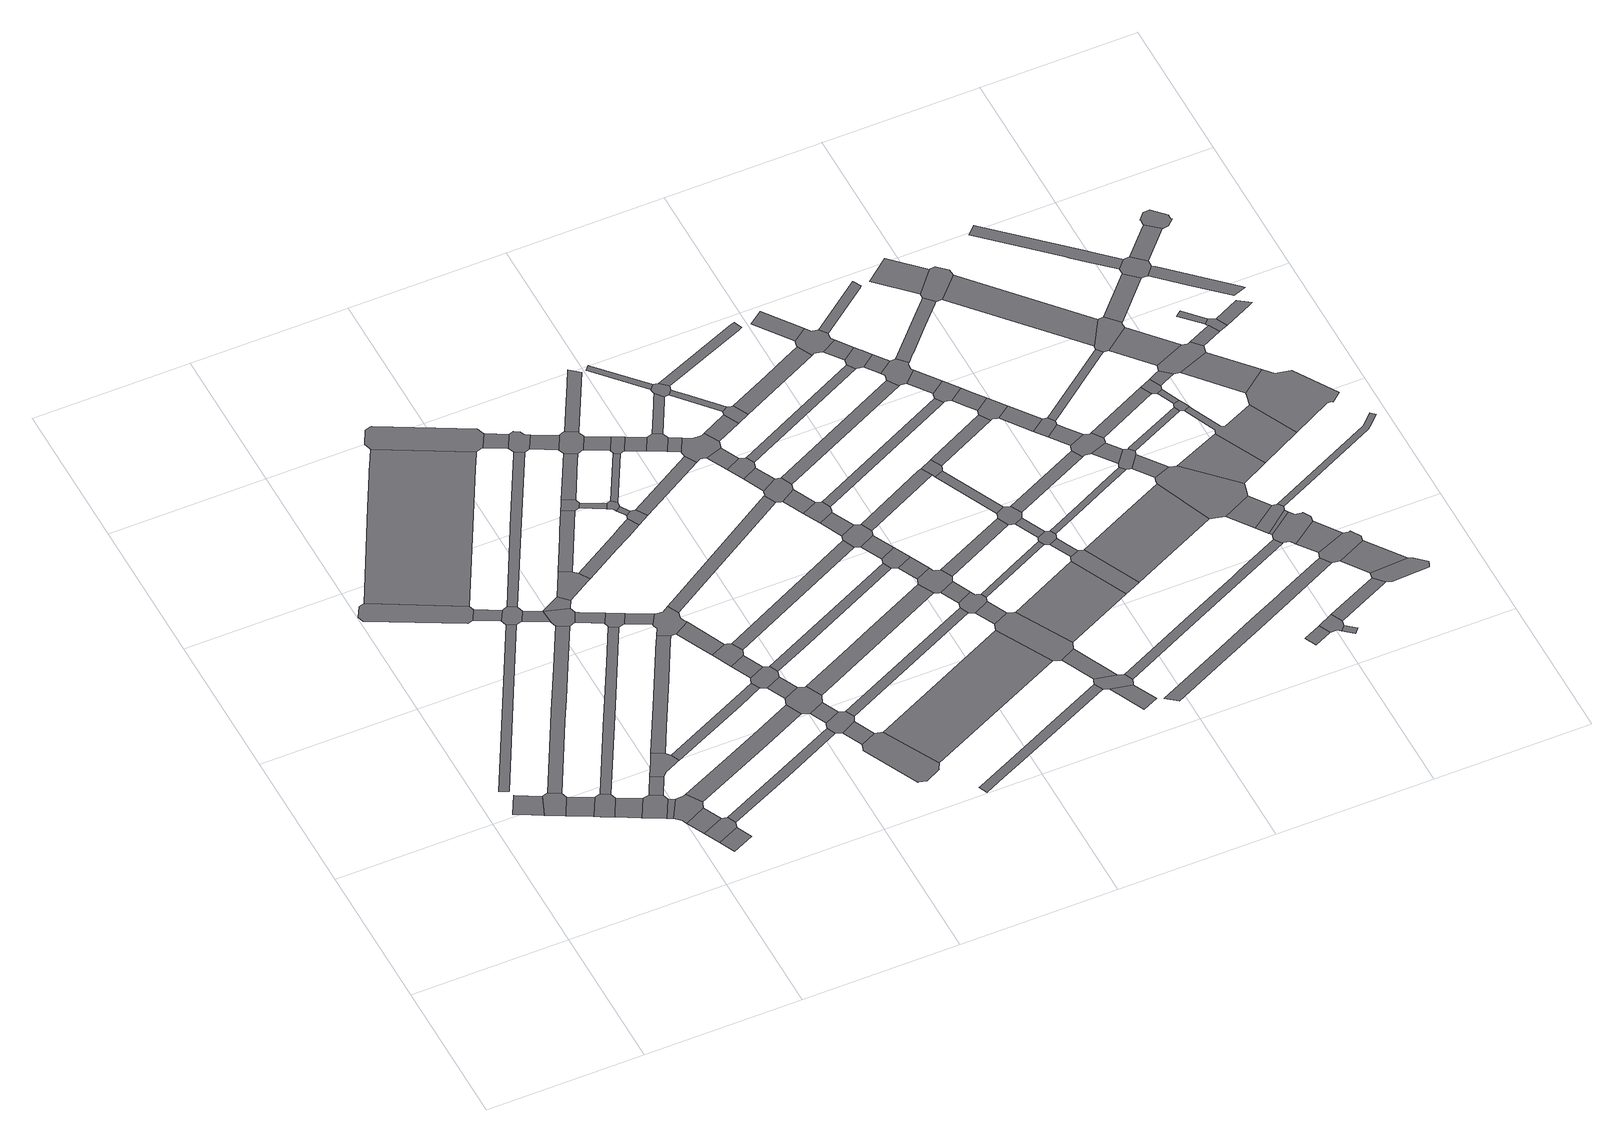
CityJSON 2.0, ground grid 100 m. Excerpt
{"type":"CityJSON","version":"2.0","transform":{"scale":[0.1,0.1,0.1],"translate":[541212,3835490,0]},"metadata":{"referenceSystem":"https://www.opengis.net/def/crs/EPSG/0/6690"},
"CityObjects":{
"road1":{"type":"Road","attributes":{"RoadStructureAttribute.sectionType":"1"},"geometry":[{"type":"MultiSurface","lod":"1","boundaries":[[[0,1,2,3,4]]]}]},
"road2":{"type":"Road","geometry":[{"type":"MultiSurface","lod":"1","boundaries":[[[5,4,3,6,7,8,9]]]}]},
"road3":{"type":"Road","attributes":{"RoadStructureAttribute.sectionType":"1"},"geometry":[{"type":"MultiSurface","lod":"1","boundaries":[[[8,7,10,11]]]}]},
"road4":{"type":"Road","geometry":[{"type":"MultiSurface","lod":"1","boundaries":[[[12,11,10,13,14,15,16]]]}]},
"road5":{"type":"Road","attributes":{"RoadStructureAttribute.sectionType":"1"},"geometry":[{"type":"MultiSurface","lod":"1","boundaries":[[[15,14,17,18]]]}]},
"road6":{"type":"Road","attributes":{"RoadStructureAttribute.sectionType":"1"},"geometry":[{"type":"MultiSurface","lod":"1","boundaries":[[[19,20,21,22,23,24]]]}]},
"road7":{"type":"Road","geometry":[{"type":"MultiSurface","lod":"1","boundaries":[[[25,26,18,17,27,28,29]]]}]},
"road8":{"type":"Road","geometry":[{"type":"MultiSurface","lod":"1","boundaries":[[[30,31,32,33,34,35,36,37]]]}]},
"road9":{"type":"Road","attributes":{"RoadStructureAttribute.sectionType":"1"},"geometry":[{"type":"MultiSurface","lod":"1","boundaries":[[[28,27,38,39]]]}]},
"road10":{"type":"Road","attributes":{"RoadStructureAttribute.sectionType":"1"},"geometry":[{"type":"MultiSurface","lod":"1","boundaries":[[[40,41,42,43,5,9,44,45,46,47,48]]]}]},
"road11":{"type":"Road","attributes":{"RoadStructureAttribute.sectionType":"1"},"geometry":[{"type":"MultiSurface","lod":"1","boundaries":[[[49,50,25,29,51]]]}]},
"road12":{"type":"Road","geometry":[{"type":"MultiSurface","lod":"1","boundaries":[[[52,53,39,38,54,55,56,57,58,59,60,61]]]}]},
"road13":{"type":"Road","attributes":{"RoadStructureAttribute.sectionType":"1"},"geometry":[{"type":"MultiSurface","lod":"1","boundaries":[[[59,58,62,63]]]}]},
"road14":{"type":"Road","geometry":[{"type":"MultiSurface","lod":"1","boundaries":[[[64,63,62,65,66,67,68,69]]]}]},
"road15":{"type":"Road","attributes":{"RoadStructureAttribute.sectionType":"1"},"geometry":[{"type":"MultiSurface","lod":"1","boundaries":[[[66,65,70,71]]]}]},
"road16":{"type":"Road","geometry":[{"type":"MultiSurface","lod":"1","boundaries":[[[72,73,49,51,74,75,76,77,78,79,80,81]]]}]},
"road17":{"type":"Road","attributes":{"RoadStructureAttribute.sectionType":"1"},"geometry":[{"type":"MultiSurface","lod":"1","boundaries":[[[36,35,82,83,84]]]}]},
"road18":{"type":"Road","attributes":{"RoadStructureAttribute.sectionType":"1"},"geometry":[{"type":"MultiSurface","lod":"1","boundaries":[[[85,86,87,12,16,88,89]]]}]},
"road19":{"type":"Road","geometry":[{"type":"MultiSurface","lod":"1","boundaries":[[[90,91,84,83,19,24,92,93,94,95]]]}]},
"road20":{"type":"Road","geometry":[{"type":"MultiSurface","lod":"1","boundaries":[[[96,97,98,99,100,30,37,101,102,103]]]}]},
"road21":{"type":"Road","attributes":{"RoadStructureAttribute.sectionType":"1"},"geometry":[{"type":"MultiSurface","lod":"1","boundaries":[[[94,93,104,105]]]}]},
"road22":{"type":"Road","geometry":[{"type":"MultiSurface","lod":"1","boundaries":[[[105,104,106,40,48,107,108,109]]]}]},
"road23":{"type":"Road","attributes":{"RoadStructureAttribute.sectionType":"1"},"geometry":[{"type":"MultiSurface","lod":"1","boundaries":[[[110,111,112,113,72,81,114,115,116,117,118]]]}]},
"road24":{"type":"Road","attributes":{"RoadStructureAttribute.sectionType":"1"},"geometry":[{"type":"MultiSurface","lod":"1","boundaries":[[[119,120,105,109,121]]]}]},
"road25":{"type":"Road","attributes":{"RoadStructureAttribute.sectionType":"1"},"geometry":[{"type":"MultiSurface","lod":"1","boundaries":[[[122,123,124,52,61,125,126]]]}]},
"road26":{"type":"Road","attributes":{"RoadStructureAttribute.sectionType":"1"},"geometry":[{"type":"MultiSurface","lod":"1","boundaries":[[[127,128,69,68,129,130]]]}]},
"road27":{"type":"Road","attributes":{"RoadStructureAttribute.sectionType":"1"},"geometry":[{"type":"MultiSurface","lod":"1","boundaries":[[[131,132,79,78,133,134]]]}]},
"road28":{"type":"Road","attributes":{"RoadStructureAttribute.sectionType":"1"},"geometry":[{"type":"MultiSurface","lod":"1","boundaries":[[[135,108,107,136,137,138]]]}]},
"road29":{"type":"Road","geometry":[{"type":"MultiSurface","lod":"1","boundaries":[[[139,140,119,121,141,142,143,144,145]]]}]},
"road30":{"type":"Road","geometry":[{"type":"MultiSurface","lod":"1","boundaries":[[[138,137,146,85,89,147,148,149,150]]]}]},
"road31":{"type":"Road","attributes":{"RoadStructureAttribute.sectionType":"1"},"geometry":[{"type":"MultiSurface","lod":"1","boundaries":[[[151,152,153,154,155,90,95,156,157]]]}]},
"road32":{"type":"Road","attributes":{"RoadStructureAttribute.sectionType":"1"},"geometry":[{"type":"MultiSurface","lod":"1","boundaries":[[[150,149,158,159]]]}]},
"road33":{"type":"Road","geometry":[{"type":"MultiSurface","lod":"1","boundaries":[[[160,161,162,163,164,96,103,165,166,167,168,169]]]}]},
"road34":{"type":"Road","attributes":{"RoadStructureAttribute.sectionType":"1"},"geometry":[{"type":"MultiSurface","lod":"1","boundaries":[[[170,171,172,173,139,145,174]]]}]},
"road35":{"type":"Road","geometry":[{"type":"MultiSurface","lod":"1","boundaries":[[[175,176,177,178,159,158,179,180,110,118,181,182,183,184,185,186,187]]]}]},
"road36":{"type":"Road","attributes":{"RoadStructureAttribute.sectionType":"1"},"geometry":[{"type":"MultiSurface","lod":"1","boundaries":[[[183,182,188,189,190]]]}]},
"road37":{"type":"Road","geometry":[{"type":"MultiSurface","lod":"1","boundaries":[[[191,192,190,189,193,194,195,196,197,198]]]}]},
"road38":{"type":"Road","attributes":{"RoadStructureAttribute.sectionType":"1"},"geometry":[{"type":"MultiSurface","lod":"1","boundaries":[[[194,193,199,200]]]}]},
"road39":{"type":"Road","geometry":[{"type":"MultiSurface","lod":"1","boundaries":[[[201,200,199,202,203,131,134,204,205,206,207,208,209,210]]]}]},
"road40":{"type":"Road","attributes":{"RoadStructureAttribute.sectionType":"1"},"geometry":[{"type":"MultiSurface","lod":"1","boundaries":[[[211,212,213,143,142,214,215,216,217,218,219]]]}]},
"road41":{"type":"Road","attributes":{"RoadStructureAttribute.sectionType":"1"},"geometry":[{"type":"MultiSurface","lod":"1","boundaries":[[[207,206,220,221]]]}]},
"road42":{"type":"Road","geometry":[{"type":"MultiSurface","lod":"1","boundaries":[[[222,223,221,220,224,122,126,225,226,227,228,229,230,231,232]]]}]},
"road43":{"type":"Road","attributes":{"RoadStructureAttribute.sectionType":"1"},"geometry":[{"type":"MultiSurface","lod":"1","boundaries":[[[229,228,233,234]]]}]},
"road44":{"type":"Road","geometry":[{"type":"MultiSurface","lod":"1","boundaries":[[[235,236,237,170,174,238,239,240,241,242]]]}]},
"road45":{"type":"Road","geometry":[{"type":"MultiSurface","lod":"1","boundaries":[[[243,234,233,244,127,130,245,246,247,248,249,250]]]}]},
"road46":{"type":"Road","attributes":{"RoadStructureAttribute.sectionType":"1"},"geometry":[{"type":"MultiSurface","lod":"1","boundaries":[[[247,246,251,252]]]}]},
"road47":{"type":"Road","attributes":{"RoadStructureAttribute.sectionType":"1"},"geometry":[{"type":"MultiSurface","lod":"1","boundaries":[[[167,166,253,254]]]}]},
"road48":{"type":"Road","geometry":[{"type":"MultiSurface","lod":"1","boundaries":[[[255,252,251,256,257,258,259,260,261,262,263,264,265,266,267]]]}]},
"road49":{"type":"Road","attributes":{"RoadStructureAttribute.sectionType":"1"},"geometry":[{"type":"MultiSurface","lod":"1","boundaries":[[[268,240,239,269,270]]]}]},
"road50":{"type":"Road","geometry":[{"type":"MultiSurface","lod":"1","boundaries":[[[271,272,273,254,253,274,151,157,275,276,277,278,279,280,281,282]]]}]},
"road51":{"type":"Road","attributes":{"RoadStructureAttribute.sectionType":"1"},"geometry":[{"type":"MultiSurface","lod":"1","boundaries":[[[283,284,235,242,285,286,287,288]]]}]},
"road52":{"type":"Road","geometry":[{"type":"MultiSurface","lod":"1","boundaries":[[[289,270,269,290,291,292,293,294,295,296,297]]]}]},
"road53":{"type":"Road","attributes":{"RoadStructureAttribute.sectionType":"1"},"geometry":[{"type":"MultiSurface","lod":"1","boundaries":[[[298,295,294,299,300,301]]]}]},
"road54":{"type":"Road","geometry":[{"type":"MultiSurface","lod":"1","boundaries":[[[301,300,211,219,302,303]]]}]},
"road55":{"type":"Road","attributes":{"RoadStructureAttribute.sectionType":"1"},"geometry":[{"type":"MultiSurface","lod":"1","boundaries":[[[278,277,304,305,306]]]}]},
"road56":{"type":"Road","geometry":[{"type":"MultiSurface","lod":"1","boundaries":[[[307,308,309,306,305,283,288,310,311,312,313,314,315]]]}]},
"road57":{"type":"Road","attributes":{"RoadStructureAttribute.sectionType":"1"},"geometry":[{"type":"MultiSurface","lod":"1","boundaries":[[[316,289,297,317]]]}]},
"road58":{"type":"Road","attributes":{"RoadStructureAttribute.sectionType":"1"},"geometry":[{"type":"MultiSurface","lod":"1","boundaries":[[[318,319,320,321,322,175,187,323,324]]]}]},
"road59":{"type":"Road","attributes":{"RoadStructureAttribute.sectionType":"1"},"geometry":[{"type":"MultiSurface","lod":"1","boundaries":[[[312,311,325,326]]]}]},
"road60":{"type":"Road","attributes":{"RoadStructureAttribute.sectionType":"1"},"geometry":[{"type":"MultiSurface","lod":"1","boundaries":[[[327,198,197,328]]]}]},
"road61":{"type":"Road","attributes":{"RoadStructureAttribute.sectionType":"1"},"geometry":[{"type":"MultiSurface","lod":"1","boundaries":[[[329,303,302,330]]]}]},
"road62":{"type":"Road","attributes":{"RoadStructureAttribute.sectionType":"1"},"geometry":[{"type":"MultiSurface","lod":"1","boundaries":[[[331,210,209,332,333,334]]]}]},
"road63":{"type":"Road","geometry":[{"type":"MultiSurface","lod":"1","boundaries":[[[326,325,335,336,316,317,337,338,339,340]]]}]},
"road64":{"type":"Road","attributes":{"RoadStructureAttribute.sectionType":"1"},"geometry":[{"type":"MultiSurface","lod":"1","boundaries":[[[341,342,343,232,231,344]]]}]},
"road65":{"type":"Road","attributes":{"RoadStructureAttribute.sectionType":"1"},"geometry":[{"type":"MultiSurface","lod":"1","boundaries":[[[345,346,347,307,315,348,349]]]}]},
"road66":{"type":"Road","attributes":{"RoadStructureAttribute.sectionType":"1"},"geometry":[{"type":"MultiSurface","lod":"1","boundaries":[[[350,250,249,351]]]}]},
"road67":{"type":"Road","attributes":{"RoadStructureAttribute.sectionType":"1"},"geometry":[{"type":"MultiSurface","lod":"1","boundaries":[[[340,339,352,353]]]}]},
"road68":{"type":"Road","attributes":{"function":"2","RoadStructureAttribute.sectionType":"1"},"geometry":[{"type":"MultiSurface","lod":"1","boundaries":[[[354,267,266,355]]]}]},
"road69":{"type":"Road","geometry":[{"type":"MultiSurface","lod":"1","boundaries":[[[356,357,358,353,352,359,360,361,362]]]}]},
"road70":{"type":"Road","attributes":{"RoadStructureAttribute.sectionType":"1"},"geometry":[{"type":"MultiSurface","lod":"1","boundaries":[[[363,360,359,364,365]]]}]},
"road71":{"type":"Road","attributes":{"RoadStructureAttribute.sectionType":"1"},"geometry":[{"type":"MultiSurface","lod":"1","boundaries":[[[366,367,368,369,370,371,372,373,374,375]]]}]},
"road72":{"type":"Road","attributes":{"RoadStructureAttribute.sectionType":"1"},"geometry":[{"type":"MultiSurface","lod":"1","boundaries":[[[376,377,378,356,362,379,380,381]]]}]},
"road73":{"type":"Road","geometry":[{"type":"MultiSurface","lod":"1","boundaries":[[[382,383,384,365,364,385,386,329,330,387,388,389,390,391,392,393,394,395]]]}]},
"road74":{"type":"Road","attributes":{"RoadStructureAttribute.sectionType":"1"},"geometry":[{"type":"MultiSurface","lod":"1","boundaries":[[[396,397,398,399,400,401,402,403]]]}]},
"road75":{"type":"Road","attributes":{"RoadStructureAttribute.sectionType":"1"},"geometry":[{"type":"MultiSurface","lod":"1","boundaries":[[[391,390,404,405]]]}]},
"road76":{"type":"Road","geometry":[{"type":"MultiSurface","lod":"1","boundaries":[[[406,407,405,404,408,409,410,411,412,413]]]}]},
"road77":{"type":"Road","attributes":{"RoadStructureAttribute.sectionType":"1"},"geometry":[{"type":"MultiSurface","lod":"1","boundaries":[[[409,408,414,415]]]}]},
"road78":{"type":"Road","geometry":[{"type":"MultiSurface","lod":"1","boundaries":[[[416,417,415,414,418,419,318,324,420,421,422,423,424,425,426]]]}]},
"road79":{"type":"Road","attributes":{"RoadStructureAttribute.sectionType":"1"},"geometry":[{"type":"MultiSurface","lod":"1","boundaries":[[[422,421,427,428]]]}]},
"road80":{"type":"Road","geometry":[{"type":"MultiSurface","lod":"1","boundaries":[[[429,403,402,430,431,376,381,432,433,434,435]]]}]},
"road81":{"type":"Road","geometry":[{"type":"MultiSurface","lod":"1","boundaries":[[[436,437,428,427,438,439,440,441,442,443]]]}]},
"road82":{"type":"Road","attributes":{"RoadStructureAttribute.sectionType":"1"},"geometry":[{"type":"MultiSurface","lod":"1","boundaries":[[[439,438,444,445]]]}]},
"road83":{"type":"Road","attributes":{"RoadStructureAttribute.sectionType":"1"},"geometry":[{"type":"MultiSurface","lod":"1","boundaries":[[[446,395,394,447]]]}]},
"road84":{"type":"Road","geometry":[{"type":"MultiSurface","lod":"1","boundaries":[[[448,449,445,444,450,451,327,328,452,453,454,455,456,457,458,459]]]}]},
"road85":{"type":"Road","attributes":{"RoadStructureAttribute.sectionType":"1"},"geometry":[{"type":"MultiSurface","lod":"1","boundaries":[[[455,454,460,461]]]}]},
"road86":{"type":"Road","attributes":{"RoadStructureAttribute.sectionType":"1"},"geometry":[{"type":"MultiSurface","lod":"1","boundaries":[[[462,463,433,432,464,465,466,467]]]}]},
"road87":{"type":"Road","geometry":[{"type":"MultiSurface","lod":"1","boundaries":[[[461,460,468,331,334,469,470,471]]]}]},
"road88":{"type":"Road","attributes":{"RoadStructureAttribute.sectionType":"1"},"geometry":[{"type":"MultiSurface","lod":"1","boundaries":[[[471,470,472,473]]]}]},
"road89":{"type":"Road","geometry":[{"type":"MultiSurface","lod":"1","boundaries":[[[474,475,476,473,472,477,478,341,344,479,480,481,482,483,484,485]]]}]},
"road90":{"type":"Road","attributes":{"RoadStructureAttribute.sectionType":"1"},"geometry":[{"type":"MultiSurface","lod":"1","boundaries":[[[482,481,486,487]]]}]},
"road91":{"type":"Road","geometry":[{"type":"MultiSurface","lod":"1","boundaries":[[[488,489,467,466,490,491,446,447,492,493]]]}]},
"road92":{"type":"Road","geometry":[{"type":"MultiSurface","lod":"1","boundaries":[[[494,495,496,487,486,497,498,350,351,499,500,501,502,503,504,505,506]]]}]},
"road93":{"type":"Road","attributes":{"RoadStructureAttribute.sectionType":"1"},"geometry":[{"type":"MultiSurface","lod":"1","boundaries":[[[502,501,507,508]]]}]},
"road94":{"type":"Road","geometry":[{"type":"MultiSurface","lod":"1","boundaries":[[[509,508,507,510,354,355,511,512,513,514,515]]]}]},
"road95":{"type":"Road","attributes":{"RoadStructureAttribute.sectionType":"1"},"geometry":[{"type":"MultiSurface","lod":"1","boundaries":[[[516,517,435,434,518,519]]]}]},
"road96":{"type":"Road","attributes":{"RoadStructureAttribute.sectionType":"1"},"geometry":[{"type":"MultiSurface","lod":"1","boundaries":[[[520,513,512,521,522]]]}]},
"road97":{"type":"Road","geometry":[{"type":"MultiSurface","lod":"1","boundaries":[[[521,523,524,366,375,525,526,527,528,529,530,531,532,533,522]]]}]},
"road98":{"type":"Road","attributes":{"RoadStructureAttribute.sectionType":"1"},"geometry":[{"type":"MultiSurface","lod":"1","boundaries":[[[526,534,535,527]]]}]},
"road99":{"type":"Road","attributes":{"RoadStructureAttribute.sectionType":"1"},"geometry":[{"type":"MultiSurface","lod":"1","boundaries":[[[536,537,459,458,538]]]}]},
"road100":{"type":"Road","attributes":{"RoadStructureAttribute.sectionType":"1"},"geometry":[{"type":"MultiSurface","lod":"1","boundaries":[[[539,413,412,540]]]}]},
"road101":{"type":"Road","attributes":{"RoadStructureAttribute.sectionType":"1"},"geometry":[{"type":"MultiSurface","lod":"1","boundaries":[[[541,485,484,542]]]}]},
"road102":{"type":"Road","attributes":{"RoadStructureAttribute.sectionType":"1"},"geometry":[{"type":"MultiSurface","lod":"1","boundaries":[[[543,544,545,493,492,546]]]}]},
"road103":{"type":"Road","attributes":{"RoadStructureAttribute.sectionType":"1"},"geometry":[{"type":"MultiSurface","lod":"1","boundaries":[[[547,426,425,548]]]}]},
"road104":{"type":"Road","attributes":{"RoadStructureAttribute.sectionType":"1"},"geometry":[{"type":"MultiSurface","lod":"1","boundaries":[[[549,550,551,506,505,552,553]]]}]},
"road105":{"type":"Road","attributes":{"RoadStructureAttribute.sectionType":"1"},"geometry":[{"type":"MultiSurface","lod":"1","boundaries":[[[554,443,442,555,556]]]}]},
"road106":{"type":"Road","attributes":{"function":"2","RoadStructureAttribute.sectionType":"1"},"geometry":[{"type":"MultiSurface","lod":"1","boundaries":[[[557,515,514,558]]]}]},
"road107":{"type":"Road","geometry":[{"type":"MultiSurface","lod":"1","boundaries":[[[559,536,538,560,561,562,563,564]]]}]},
"road108":{"type":"Road","attributes":{"RoadStructureAttribute.sectionType":"1"},"geometry":[{"type":"MultiSurface","lod":"1","boundaries":[[[562,561,565,566]]]}]},
"road109":{"type":"Road","geometry":[{"type":"MultiSurface","lod":"1","boundaries":[[[567,566,565,568,569,570,541,542,571,572,573,574,575]]]}]},
"road110":{"type":"Road","attributes":{"RoadStructureAttribute.sectionType":"1"},"geometry":[{"type":"MultiSurface","lod":"1","boundaries":[[[576,577,578,579]]]}]},
"road111":{"type":"Road","attributes":{"RoadStructureAttribute.sectionType":"1"},"geometry":[{"type":"MultiSurface","lod":"1","boundaries":[[[572,571,580,581]]]}]},
"road112":{"type":"Road","geometry":[{"type":"MultiSurface","lod":"1","boundaries":[[[582,583,581,580,584,585,549,553,586,587,588,589,590,591]]]}]},
"road113":{"type":"Road","attributes":{"RoadStructureAttribute.sectionType":"1"},"geometry":[{"type":"MultiSurface","lod":"1","boundaries":[[[592,588,587,593,594,595]]]}]},
"road114":{"type":"Road","geometry":[{"type":"MultiSurface","lod":"1","boundaries":[[[596,597,598,579,578,599,600,543,546,601,602,603,604,605,606,607,608,609,610]]]}]},
"road115":{"type":"Road","geometry":[{"type":"MultiSurface","lod":"1","boundaries":[[[595,594,557,558,611,612]]]}]},
"road116":{"type":"Road","attributes":{"RoadStructureAttribute.sectionType":"1"},"geometry":[{"type":"MultiSurface","lod":"1","boundaries":[[[605,604,613,614]]]}]},
"road117":{"type":"Road","attributes":{"RoadStructureAttribute.sectionType":"1"},"geometry":[{"type":"MultiSurface","lod":"1","boundaries":[[[615,616,559,564,617,618]]]}]},
"road118":{"type":"Road","geometry":[{"type":"MultiSurface","lod":"1","boundaries":[[[619,620,614,613,621,622,539,540,623,624,625,626]]]}]},
"road119":{"type":"Road","attributes":{"RoadStructureAttribute.sectionType":"1"},"geometry":[{"type":"MultiSurface","lod":"1","boundaries":[[[627,626,625,628,629]]]}]},
"road120":{"type":"Road","geometry":[{"type":"MultiSurface","lod":"1","boundaries":[[[630,629,628,631,547,548,632,633,634,635,636,637,638,639,640]]]}]},
"road121":{"type":"Road","attributes":{"RoadStructureAttribute.sectionType":"1"},"geometry":[{"type":"MultiSurface","lod":"1","boundaries":[[[641,642,643,644,531,530,645,646]]]}]},
"road122":{"type":"Road","attributes":{"RoadStructureAttribute.sectionType":"1"},"geometry":[{"type":"MultiSurface","lod":"1","boundaries":[[[647,575,574,648]]]}]},
"road123":{"type":"Road","attributes":{"RoadStructureAttribute.sectionType":"1"},"geometry":[{"type":"MultiSurface","lod":"1","boundaries":[[[649,636,635,650,651]]]}]},
"road124":{"type":"Road","attributes":{"RoadStructureAttribute.sectionType":"1"},"geometry":[{"type":"MultiSurface","lod":"1","boundaries":[[[652,653,610,609,654,655]]]}]},
"road125":{"type":"Road","geometry":[{"type":"MultiSurface","lod":"1","boundaries":[[[651,650,656,657,554,556,658,659,660,661]]]}]},
"road126":{"type":"Road","attributes":{"RoadStructureAttribute.sectionType":"1"},"geometry":[{"type":"MultiSurface","lod":"1","boundaries":[[[662,663,664,665,666,667,668,669,670,671,672]]]}]},
"road127":{"type":"Road","attributes":{"RoadStructureAttribute.sectionType":"1"},"geometry":[{"type":"MultiSurface","lod":"1","boundaries":[[[673,674,675,591,590,676,677,678,679]]]}]},
"road128":{"type":"Road","attributes":{"RoadStructureAttribute.sectionType":"1"},"geometry":[{"type":"MultiSurface","lod":"1","boundaries":[[[680,661,660,681,682,683]]]}]},
"road129":{"type":"Road","attributes":{"function":"2","RoadStructureAttribute.sectionType":"1"},"geometry":[{"type":"MultiSurface","lod":"1","boundaries":[[[684,685,612,611,686,687]]]}]},
"road130":{"type":"Road","geometry":[{"type":"MultiSurface","lod":"1","boundaries":[[[683,682,688,615,618,689,690,691,692]]]}]},
"road131":{"type":"Road","attributes":{"RoadStructureAttribute.sectionType":"1"},"geometry":[{"type":"MultiSurface","lod":"1","boundaries":[[[692,691,693,694]]]}]},
"road132":{"type":"Road","attributes":{"RoadStructureAttribute.sectionType":"1"},"geometry":[{"type":"MultiSurface","lod":"1","boundaries":[[[695,696,697,698,640,639,699,700,701,702,703]]]}]},
"road133":{"type":"Road","geometry":[{"type":"MultiSurface","lod":"1","boundaries":[[[704,705,694,693,706,707,708,709,710,711]]]}]},
"road134":{"type":"Road","attributes":{"RoadStructureAttribute.sectionType":"1"},"geometry":[{"type":"MultiSurface","lod":"1","boundaries":[[[712,707,706,713,714]]]}]},
"road135":{"type":"Road","attributes":{"RoadStructureAttribute.sectionType":"1"},"geometry":[{"type":"MultiSurface","lod":"1","boundaries":[[[715,716,717,718]]]}]},
"road136":{"type":"Road","geometry":[{"type":"MultiSurface","lod":"1","boundaries":[[[719,720,714,713,721,647,648,722,723,724,725,726,727,728,729]]]}]},
"road137":{"type":"Road","attributes":{"RoadStructureAttribute.sectionType":"1"},"geometry":[{"type":"MultiSurface","lod":"1","boundaries":[[[726,725,730,731]]]}]},
"road138":{"type":"Road","geometry":[{"type":"MultiSurface","lod":"1","boundaries":[[[732,715,718,733,734,735,736]]]}]},
"road139":{"type":"Road","geometry":[{"type":"MultiSurface","lod":"1","boundaries":[[[737,731,730,738,739,673,679,740,741,742,743,744,745,746]]]}]},
"road140":{"type":"Road","attributes":{"RoadStructureAttribute.sectionType":"1"},"geometry":[{"type":"MultiSurface","lod":"1","boundaries":[[[747,748,749,750]]]}]},
"road141":{"type":"Road","geometry":[{"type":"MultiSurface","lod":"1","boundaries":[[[751,752,735,734]]]}]},
"road142":{"type":"Road","attributes":{"RoadStructureAttribute.sectionType":"1"},"geometry":[{"type":"MultiSurface","lod":"1","boundaries":[[[753,742,741,754,755]]]}]},
"road143":{"type":"Road","geometry":[{"type":"MultiSurface","lod":"1","boundaries":[[[756,757,750,749,695,703,758,759,760,761]]]}]},
"road144":{"type":"Road","geometry":[{"type":"MultiSurface","lod":"1","boundaries":[[[762,755,754,763,764,684,687,765,766,767,768,769,770]]]}]},
"road145":{"type":"Road","attributes":{"RoadStructureAttribute.sectionType":"1"},"geometry":[{"type":"MultiSurface","lod":"1","boundaries":[[[771,772,711,710,773,774]]]}]},
"road146":{"type":"Road","attributes":{"RoadStructureAttribute.sectionType":"1"},"geometry":[{"type":"MultiSurface","lod":"1","boundaries":[[[775,729,728,776,777]]]}]},
"road147":{"type":"Road","attributes":{"RoadStructureAttribute.sectionType":"1"},"geometry":[{"type":"MultiSurface","lod":"1","boundaries":[[[767,766,778,779]]]}]},
"road148":{"type":"Road","attributes":{"RoadStructureAttribute.sectionType":"1"},"geometry":[{"type":"MultiSurface","lod":"1","boundaries":[[[780,732,736,781,782,783,784,785]]]}]},
"road149":{"type":"Road","attributes":{"RoadStructureAttribute.sectionType":"1"},"geometry":[{"type":"MultiSurface","lod":"1","boundaries":[[[786,787,746,745,788]]]}]},
"road150":{"type":"Road","geometry":[{"type":"MultiSurface","lod":"1","boundaries":[[[789,779,778,790,791,792,793]]]}]},
"road151":{"type":"Road","attributes":{"RoadStructureAttribute.sectionType":"1"},"geometry":[{"type":"MultiSurface","lod":"1","boundaries":[[[791,790,794,795]]]}]},
"road152":{"type":"Road","attributes":{"RoadStructureAttribute.sectionType":"1"},"geometry":[{"type":"MultiSurface","lod":"1","boundaries":[[[796,797,760,759,798,799,800,801,802]]]}]},
"road153":{"type":"Road","geometry":[{"type":"MultiSurface","lod":"1","boundaries":[[[803,804,795,794,805,806,641,646,807,808,809,810,811,812,813,814]]]}]},
"road154":{"type":"Road","attributes":{"function":"2","RoadStructureAttribute.sectionType":"1"},"geometry":[{"type":"MultiSurface","lod":"1","boundaries":[[[815,770,769,816]]]}]},
"road155":{"type":"Road","attributes":{"RoadStructureAttribute.sectionType":"1"},"geometry":[{"type":"MultiSurface","lod":"1","boundaries":[[[810,809,817,818]]]}]},
"road156":{"type":"Road","geometry":[{"type":"MultiSurface","lod":"1","boundaries":[[[819,818,817,820,662,672,821,822,823,824,825,826,827,828]]]}]},
"road157":{"type":"Road","geometry":[{"type":"MultiSurface","lod":"1","boundaries":[[[829,775,777,830,831,832]]]}]},
"road158":{"type":"Road","attributes":{"RoadStructureAttribute.sectionType":"1"},"geometry":[{"type":"MultiSurface","lod":"1","boundaries":[[[833,831,830,834,835,836]]]}]},
"road159":{"type":"Road","geometry":[{"type":"MultiSurface","lod":"1","boundaries":[[[837,836,835,838,786,788,839,840,841]]]}]},
"road160":{"type":"Road","attributes":{"RoadStructureAttribute.sectionType":"1"},"geometry":[{"type":"MultiSurface","lod":"1","boundaries":[[[824,823,842,843]]]}]},
"road161":{"type":"Road","geometry":[{"type":"MultiSurface","lod":"1","boundaries":[[[843,842,844,780,785,845,846,847,848,849]]]}]},
"road162":{"type":"Road","geometry":[{"type":"MultiSurface","lod":"1","boundaries":[[[850,851,802,801,852,771,774,853,854,855,856,857]]]}]},
"road163":{"type":"Road","attributes":{"RoadStructureAttribute.sectionType":"1"},"geometry":[{"type":"MultiSurface","lod":"1","boundaries":[[[858,859,829,832,860,861]]]}]},
"road164":{"type":"Road","geometry":[{"type":"MultiSurface","lod":"1","boundaries":[[[862,863,864,865,866,841,840,867,868,869,870,815,816,871,872]]]}]},
"road165":{"type":"Road","attributes":{"RoadStructureAttribute.sectionType":"1"},"geometry":[{"type":"MultiSurface","lod":"1","boundaries":[[[873,855,854,874,875]]]}]},
"road166":{"type":"Road","geometry":[{"type":"MultiSurface","lod":"1","boundaries":[[[876,877,875,874,878,858,861,879,880,881,882,883]]]}]},
"road167":{"type":"Road","attributes":{"RoadStructureAttribute.sectionType":"1"},"geometry":[{"type":"MultiSurface","lod":"1","boundaries":[[[884,885,886,887,888,889,890,891,892,893,894,895,896]]]}]},
"road168":{"type":"Road","attributes":{"RoadStructureAttribute.sectionType":"1"},"geometry":[{"type":"MultiSurface","lod":"1","boundaries":[[[897,850,857,898]]]}]},
"road169":{"type":"Road","attributes":{"RoadStructureAttribute.sectionType":"1"},"geometry":[{"type":"MultiSurface","lod":"1","boundaries":[[[899,900,901,793,792,902,903,904,905,906,907,908,909]]]}]},
"road170":{"type":"Road","attributes":{"RoadStructureAttribute.sectionType":"1"},"geometry":[{"type":"MultiSurface","lod":"1","boundaries":[[[880,879,910,911]]]}]},
"road171":{"type":"Road","attributes":{"RoadStructureAttribute.sectionType":"1"},"geometry":[{"type":"MultiSurface","lod":"1","boundaries":[[[912,883,882,913]]]}]},
"road172":{"type":"Road","geometry":[{"type":"MultiSurface","lod":"1","boundaries":[[[914,915,916,917,918,919]]]}]},
"road173":{"type":"Road","geometry":[{"type":"MultiSurface","lod":"1","boundaries":[[[920,921,911,910,922,872,871,923,924,925,926,927]]]}]},
"road174":{"type":"Road","geometry":[{"type":"MultiSurface","lod":"1","boundaries":[[[896,895,928,929,897,898,930,931,932,933]]]}]},
"road175":{"type":"Road","geometry":[{"type":"MultiSurface","lod":"1","boundaries":[[[934,919,918,935,912,913,936,937]]]}]},
"road176":{"type":"Road","attributes":{"RoadStructureAttribute.sectionType":"1"},"geometry":[{"type":"MultiSurface","lod":"1","boundaries":[[[938,939,933,932,940]]]}]},
"road177":{"type":"Road","attributes":{"RoadStructureAttribute.sectionType":"1"},"geometry":[{"type":"MultiSurface","lod":"1","boundaries":[[[941,937,936,942,943]]]}]},
"road178":{"type":"Road","attributes":{"RoadStructureAttribute.sectionType":"1"},"geometry":[{"type":"MultiSurface","lod":"1","boundaries":[[[944,945,946,931,930,947,948,949,950]]]}]},
"road179":{"type":"Road","geometry":[{"type":"MultiSurface","lod":"1","boundaries":[[[951,952,953,954,955,956,938,940,957,958,959,960,961]]]}]}
},
"vertices":[
[204,1153,0],[135,1020,0],[233,969,0],[295,937,0],[350,1077,0],
[389,1086,0],[338,914,0],[404,880,0],[472,1014,0],[460,1050,0],
[547,806,0],[616,939,0],
[655,950,0],[582,788,0],[652,751,0],[721,885,0],[709,921,0],
[790,679,0],[860,813,0],
[743,2375,0],[458,1828,0],[141,1218,0],[195,1192,0],[552,1882,0],[794,2349,0],
[904,822,0],[902,819,0],[916,614,0],[986,749,0],[975,786,0],
[85,2878,0],[45,2864,0],[6,2793,0],[18,2753,0],[551,2479,0],[587,2490,0],[625,2564,0],[615,2599,0],
[948,597,0],[1025,727,0],
[993,2245,0],[840,1952,0],[683,1652,0],[636,1561,0],[718,1546,0],[719,1548,0],[800,1702,0],[919,1932,0],[1064,2208,0],
[971,951,0],[916,845,0],[1040,912,0],
[1093,735,0],[1079,729,0],[958,592,0],[962,589,0],[964,586,0],[988,561,0],[1003,530,0],[1139,596,0],[1154,635,0],[1156,640,0],
[1058,415,0],[1196,480,0],
[1232,469,0],[1107,313,0],[1245,378,0],[1257,413,0],[1258,413,0],[1234,468,0],
[1155,212,0],[1293,277,0],
[1055,1113,0],[1024,1053,0],[1070,942,0],[1099,956,0],[1156,983,0],[1165,987,0],[1177,992,0],[1152,1046,0],[1145,1054,0],[1127,1076,0],
[588,2490,0],[731,2416,0],[771,2487,0],
[1263,2110,0],[1132,1861,0],[898,1414,0],[1031,1535,0],[1315,2081,0],
[809,2502,0],[782,2491,0],[821,2358,0],[836,2362,0],[872,2435,0],[861,2474,0],
[638,3950,0],[578,3835,0],[561,3804,0],[545,3772,0],[427,3545,0],[1111,3552,0],[1165,3655,0],[1172,3669,0],
[983,2285,0],[978,2380,0],
[989,2262,0],[1104,2223,0],[1140,2296,0],[1129,2333,0],
[1483,1930,0],[1473,1910,0],[1463,1892,0],[1224,1437,0],[1223,1261,0],[1396,1589,0],[1449,1690,0],[1534,1855,0],[1553,1893,0],
[1102,2448,0],[998,2391,0],[1159,2390,0],
[1915,1121,0],[1684,1010,0],[1396,875,0],[1685,886,0],[1963,1020,0],
[2046,853,0],[1687,681,0],[1688,614,0],[2072,798,0],
[1808,1356,0],[1681,1296,0],[1682,1229,0],[1836,1303,0],
[1160,2285,0],[1122,2214,0],[1257,2143,0],[1294,2215,0],
[1192,2624,0],[1183,2606,0],[1311,2481,0],[1330,2492,0],[1290,2558,0],[1289,2559,0],[1262,2588,0],
[1264,2111,0],[1317,2082,0],[1319,2082,0],[1354,2091,0],[1392,2165,0],
[1367,3577,0],[1356,3555,0],[1096,3056,0],[1087,3037,0],[1043,2954,0],[1129,2989,0],[1422,3548,0],
[1498,2016,0],[1543,2086,0],
[721,4110,0],[713,4108,0],[674,4097,0],[623,3998,0],[636,3957,0],[1219,3684,0],[1221,3683,0],[1274,3781,0],[1273,3783,0],[1256,3830,0],
[1411,3046,0],[1369,2966,0],[1343,2917,0],[1315,2862,0],[1481,3009,0],
[1638,2107,0],[1613,2091,0],[1596,2080,0],[1550,2082,0],[1501,2005,0],[1509,1979,0],[1577,1893,0],[1588,1894,0],[1684,1949,0],[1674,1969,0],[1663,1996,0],[1672,2034,0],[1672,2036,0],
[1677,1706,0],[1701,1654,0],[1800,1701,0],
[1816,1695,0],[1807,1698,0],[1762,1527,0],[1861,1574,0],[1863,1580,0],[1866,1586,0],[1877,1613,0],[1841,1685,0],
[1823,1398,0],[1922,1445,0],
[1928,1443,0],[1820,1391,0],[1809,1359,0],[1837,1304,0],[1867,1292,0],[1875,1288,0],[1973,1335,0],[1976,1343,0],[1985,1376,0],[1959,1431,0],
[1726,2822,0],[1666,2787,0],[1593,2742,0],[1571,2636,0],[1606,2657,0],[1617,2664,0],[1634,2674,0],[1667,2693,0],[1767,2753,0],
[1932,1168,0],[2030,1216,0],
[2077,1199,0],[2031,1216,0],[1932,1167,0],[1964,1019,0],[1986,1011,0],[2009,1002,0],[2010,1001,0],[2109,1050,0],[2129,1098,0],[2130,1100,0],[2079,1200,0],
[2061,895,0],[2160,941,0],
[1450,3121,0],[1441,3103,0],[1434,3090,0],[1488,3011,0],[1512,3021,0],[1531,3057,0],[1524,3084,0],[1523,3085,0],
[2167,938,0],[2058,887,0],[2106,787,0],[2113,784,0],[2210,834,0],[2213,840,0],[2226,872,0],[2199,926,0],
[2174,654,0],[2273,701,0],
[1351,3616,0],[1401,3715,0],
[2310,690,0],[2163,619,0],[2160,610,0],[2159,608,0],[2333,248,0],[2334,248,0],[2336,249,0],[2381,236,0],[2385,235,0],[2485,286,0],[2484,288,0],[2507,331,0],[2323,686,0],
[1664,2987,0],[1652,2946,0],[1672,2983,0],
[1433,3723,0],[1431,3722,0],[1407,3716,0],[1354,3608,0],[1445,3555,0],[1452,3558,0],[1458,3560,0],[1509,3658,0],[1478,3674,0],[1476,3680,0],[1468,3702,0],[1468,3703,0],
[1619,3444,0],[1548,3309,0],[1619,3273,0],[1625,3283,0],[1660,3353,0],[1689,3407,0],
[1699,2992,0],[1664,2940,0],[1682,2931,0],[1687,2926,0],[1691,2919,0],[1696,2910,0],[1729,2930,0],[1729,2932,0],[1731,2964,0],
[1760,2883,0],[1726,2862,0],[1733,2850,0],[1766,2874,0],
[1842,2797,0],[1800,2867,0],
[1466,3556,0],[1606,3481,0],[1656,3582,0],
[1698,3597,0],[1693,3595,0],[1658,3581,0],[1729,3420,0],[1730,3419,0],[1781,3514,0],[1780,3517,0],[1765,3552,0],[1768,3559,0],
[1876,3322,0],[1910,3301,0],
[2509,2647,0],[1830,2226,0],[1805,2211,0],[1769,2189,0],[1673,2129,0],[1673,2037,0],[2546,2576,0],
[1868,3349,0],[1917,3445,0],
[2765,2139,0],[2797,2064,0],
[2232,3123,0],[2273,3052,0],
[2892,1878,0],[2130,1445,0],[2200,1479,0],[2918,1823,0],
[1871,3341,0],[1877,3323,0],[1913,3302,0],[1933,3309,0],[1940,3312,0],[1989,3408,0],
[3004,1645,0],[2601,1451,0],[2429,1369,0],[3054,1548,0],
[1923,4024,0],[1871,3925,0],[1771,3735,0],[1841,3697,0],[1986,3972,0],
[3139,1376,0],[3164,1321,0],
[2052,3256,0],[2101,3352,0],
[3246,1130,0],[3436,774,0],
[2142,3364,0],[2141,3364,0],[2109,3354,0],[2159,3201,0],[2208,3297,0],[2208,3299,0],[2195,3336,0],
[2242,3280,0],[2230,3165,0],[2279,3261,0],
[3571,504,0],[3179,319,0],[3085,275,0],[2647,68,0],[2629,61,0],[2655,5,0],[2791,70,0],[2953,146,0],[3599,448,0],[3600,448,0],
[2287,3643,0],[2266,3602,0],[2246,3563,0],[2312,3564,0],[2318,3575,0],[2328,3595,0],
[2389,3228,0],[2385,3228,0],[2334,3233,0],[2230,3149,0],[2231,3143,0],[2304,3070,0],[2332,3061,0],[2335,3060,0],[2341,3059,0],[2447,3093,0],[2449,3100,0],[2458,3131,0],[2461,3143,0],[2412,3239,0],
[2061,3982,0],[2047,3998,0],[2042,4003,0],[2015,3975,0],[2018,3971,0],[2032,3956,0],[2283,3681,0],[2311,3709,0],
[2406,2927,0],[2504,2976,0],
[2542,2961,0],[2511,2973,0],[2459,2819,0],[2557,2867,0],[2559,2875,0],[2570,2907,0],[2570,2909,0],[2543,2962,0],
[2523,2687,0],[2619,2743,0],
[2656,2733,0],[2624,2742,0],[2521,2679,0],[2514,2650,0],[2577,2566,0],[2584,2564,0],[2678,2622,0],[2680,2629,0],[2688,2661,0],[2689,2662,0],[2657,2732,0],
[2650,2428,0],[2749,2477,0],
[2327,3706,0],[2284,3680,0],[2285,3668,0],[2357,3598,0],[2385,3628,0],[2392,3657,0],[2344,3702,0],
[2785,2464,0],[2755,2475,0],[2704,2319,0],[2802,2367,0],[2804,2376,0],[2811,2408,0],[2812,2409,0],[2787,2464,0],
[2774,2176,0],[2873,2224,0],
[2575,3321,0],[2623,3223,0],
[2885,2219,0],[2880,2221,0],[2772,2168,0],[2771,2164,0],[2823,2055,0],[2829,2054,0],[2835,2052,0],[2934,2101,0],[2936,2108,0],[2937,2111,0],[2945,2137,0],[2911,2210,0],
[2902,1915,0],[3001,1964,0],
[2441,3565,0],[2397,3614,0],[2366,3588,0],[2387,3565,0],[2582,3349,0],[2617,3371,0],
[2900,1908,0],[2948,1812,0],[2956,1809,0],[3053,1857,0],
[3016,1685,0],[3114,1733,0],
[3166,1688,0],[3136,1700,0],[3128,1703,0],[3014,1677,0],[3006,1652,0],[3060,1545,0],[3083,1534,0],[3091,1531,0],[3189,1580,0],[3191,1586,0],[3204,1618,0],[3168,1689,0],
[3149,1414,0],[3246,1462,0],
[2645,3361,0],[2622,3365,0],[2579,3336,0],[2576,3327,0],[2701,3262,0],[2653,3360,0],
[3291,1421,0],[3269,1429,0],[3262,1431,0],[3147,1405,0],[3140,1376,0],[3166,1320,0],[3195,1307,0],[3201,1304,0],[3300,1354,0],[3302,1361,0],[3308,1383,0],[3309,1384,0],[3293,1420,0],
[3264,1176,0],[3364,1226,0],
[3401,1210,0],[3255,1152,0],[3482,757,0],[3486,756,0],[3583,808,0],[3602,854,0],[3409,1207,0],
[2940,3948,0],[2918,3939,0],[2941,3884,0],[2963,3893,0],
[3584,805,0],[3586,543,0],[3722,513,0],
[3583,537,0],[3571,506,0],[3630,438,0],[3637,435,0],[3771,406,0],[3774,414,0],[3785,444,0],[3786,445,0],[3763,499,0],[3760,500,0],[3728,511,0],
[3745,206,0],[3845,251,0],
[3408,2454,0],[3391,2446,0],[3444,2382,0],
[3376,3370,0],[3408,3319,0],
[3634,1914,0],[3667,1842,0],
[3181,3619,0],[3083,3572,0],[2929,3495,0],[3229,3522,0],
[3531,3161,0],[3575,3094,0],
[3769,1651,0],[3524,1532,0],[3522,1531,0],[3539,1495,0],[3785,1615,0],
[3716,2917,0],[3723,2854,0],[3749,2866,0],
[3869,1428,0],[4043,1065,0],
[3488,2494,0],[3449,2371,0],[3454,2361,0],[3510,2387,0],[3515,2399,0],[3524,2422,0],
[3648,1952,0],[3703,1980,0],
[3705,1979,0],[3649,1951,0],[3639,1925,0],[3636,1915,0],[3707,1831,0],[3761,1857,0],[3773,1884,0],[3778,1896,0],[3743,1967,0],
[3111,3960,0],[3023,3895,0],[3192,3668,0],[3280,3734,0],
[3779,1679,0],[3832,1706,0],
[3862,1696,0],[3846,1702,0],[3774,1665,0],[3770,1652,0],[3801,1609,0],[3815,1604,0],[3870,1627,0],[3875,1641,0],[3882,1662,0],[3863,1697,0],
[3935,1492,0],[3882,1466,0],[3881,1464,0],[3942,1489,0],
[3349,3687,0],[3315,3693,0],[3309,3694,0],[3191,3661,0],[3183,3627,0],[3250,3533,0],[3259,3531,0],[3293,3522,0],[3300,3520,0],[3397,3575,0],[3382,3595,0],[3382,3602,0],[3385,3637,0],[3386,3638,0],[3351,3686,0],
[4147,1114,0],[3973,1478,0],
[3383,3410,0],[3471,3477,0],
[3887,2690,0],[3506,2502,0],[3541,2430,0],[3932,2624,0],
[3499,3440,0],[3496,3444,0],[3382,3404,0],[3378,3381,0],[3410,3320,0],[3415,3322,0],[3456,3314,0],[3544,3380,0],
[3574,3341,0],[3523,3226,0],[3611,3292,0],
[3627,3291,0],[3540,3202,0],[3584,3099,0],[3608,3094,0],[3617,3092,0],[3623,3091,0],[3703,3170,0],[3693,3183,0],[3693,3221,0],[3707,3235,0],[3649,3290,0],
[4986,1084,0],[4699,947,0],[4649,923,0],[4296,754,0],[4297,690,0],[5018,1035,0],
[4245,2209,0],[4282,2140,0],
[3773,3077,0],[3726,2956,0],[3814,3022,0],
[3690,3944,0],[3670,3928,0],[3706,3881,0],[3719,3891,0],
[3724,2949,0],[3719,2928,0],[3756,2870,0],[3789,2863,0],[3797,2861,0],[3885,2927,0],
[5162,841,0],[4845,691,0],[4820,679,0],[4594,572,0],[4299,431,0],[3886,233,0],[3955,177,0],[4300,342,0],[4620,494,0],[4855,607,0],[5205,774,0],
[4433,1974,0],[4285,1902,0],[4098,1811,0],[4115,1775,0],[4285,1857,0],[4457,1940,0],[4464,1943,0],
[3934,2862,0],[3846,2795,0],[3897,2727,0],[3985,2793,0],
[4572,1764,0],[4287,1628,0],[4292,1183,0],[4722,1389,0],
[3895,2721,0],[3942,2629,0],[3971,2621,0],[3980,2619,0],[4067,2684,0],
[4113,2441,0],[4200,2507,0],
[3994,3656,0],[3979,3640,0],[3924,3580,0],[3700,3344,0],[3757,3289,0],[3758,3289,0],[3915,3456,0],[4034,3581,0],[4050,3598,0],
[4231,2502,0],[4208,2505,0],[4170,2366,0],[4257,2431,0],[4258,2439,0],[4261,2460,0],[4262,2461,0],[4233,2501,0],
[4280,2401,0],[4257,2249,0],[4359,2295,0],
[4927,363,0],[4814,309,0],[4849,236,0],[4962,290,0],
[4397,2283,0],[4368,2292,0],[4255,2243,0],[4290,2143,0],[4300,2148,0],[4330,2143,0],[4338,2142,0],[4445,2182,0],[4446,2188,0],[4453,2222,0],[4407,2288,0],
[4442,2004,0],[4512,2092,0],
[5029,412,0],[5008,289,0],[5028,272,0],[5057,306,0],[5064,339,0],
[4520,2090,0],[4440,1997,0],[4436,1984,0],[4484,1938,0],[4493,1936,0],[4563,2025,0],[4565,2031,0],[4568,2044,0],[4571,2052,0],[4543,2084,0],
[3933,4028,0],[3776,3901,0],[3995,3690,0],[4125,3840,0],
[5091,218,0],[5120,252,0],
[4680,1867,0],[4584,1814,0],[4689,1855,0],
[4167,3843,0],[4161,3843,0],[4055,3598,0],[4089,3597,0],[4228,3741,0],[4226,3787,0],
[4701,1852,0],[4583,1807,0],[4579,1793,0],[4757,1380,0],[4816,1365,0],[5000,1455,0],[5011,1501,0],[5024,1552,0],[4736,1842,0],
[4711,2864,0],[4278,2536,0],[4279,2474,0],[4742,2827,0],
[4816,2486,0],[4850,2415,0],[4851,2414,0],
[4929,1211,0],[5091,1331,0],
[5363,571,0],[5078,346,0],[5166,388,0],[5408,503,0],[5417,507,0],[5419,508,0],
[4918,2261,0],[4548,2087,0],[4935,2224,0],
[5120,1324,0],[4982,1140,0],[5140,1265,0],[5149,1294,0],[5126,1327,0],
[4995,1123,0],[5155,1244,0],
[4368,3584,0],[4267,3697,0],[4102,3582,0],[4270,3393,0],[4298,3361,0],[4714,2893,0],[4824,3072,0],
[5222,1200,0],[5180,1210,0],[4992,1110,0],[4988,1096,0],[5025,1039,0],[5064,1029,0],[5085,999,0],[5248,1118,0],[5251,1137,0],[5253,1148,0],[5254,1157,0],[5227,1202,0],
[5042,1974,0],[5201,1644,0],
[5172,881,0],[5363,961,0],
[5402,952,0],[5166,859,0],[5206,775,0],[5214,778,0],[5256,768,0],[5440,857,0],[5444,876,0],[5447,890,0],[5448,896,0],[5410,956,0],
[4888,2521,0],[4879,2404,0],[4916,2421,0],[4923,2449,0],
[4919,2414,0],[4885,2391,0],[4930,2290,0],[4970,2298,0],
[4982,2269,0],[4929,2288,0],[4961,2215,0],[4964,2214,0],[4999,2232,0],
[5371,610,0],[5612,623,0],
[5367,589,0],[5455,496,0],[5695,507,0],[5701,524,0],[5709,547,0],[5641,611,0],
[4863,3073,0],[4856,3072,0],[4711,2867,0],[4744,2828,0],[4775,2825,0],[4934,2948,0],[4933,2986,0],[4939,2992,0],
[4964,2558,0],[4940,2546,0],[4958,2466,0],[5030,2500,0],
[5121,2004,0],[5096,2013,0],[5094,2014,0],[5093,2017,0],[5003,2222,0],[4967,2206,0],[5056,2003,0],[5051,1992,0],[5044,1975,0],[5466,1782,0],[5318,2092,0],
[5163,2691,0],[4974,2599,0],[5167,2687,0],
[5207,2677,0],[5205,2676,0],[4967,2571,0],[5068,2495,0],[5268,2572,0],[5274,2597,0],[5280,2621,0],[5225,2685,0],
[5015,3565,0],[5000,3580,0],[4988,3591,0],[4512,4034,0],[4503,4042,0],[4446,3987,0],[4458,3976,0],[4864,3597,0],[4872,3590,0],[4885,3577,0],[4961,3506,0],[5103,3374,0],[5158,3433,0],
[5104,3332,0],[5186,3257,0],
[5908,1742,0],[5888,1721,0],[5829,1664,0],[5280,1357,0],[5366,1398,0],[5844,1629,0],[5849,1632,0],[5857,1638,0],[5862,1642,0],[5908,1686,0],[5937,1713,0],
[5339,2189,0],[5498,2313,0],
[5376,2757,0],[5411,2684,0],
[5276,2927,0],[5258,2913,0],[5240,2899,0],[5242,2897,0],[5361,2773,0],[5393,2804,0],
[5552,2252,0],[5505,2305,0],[5334,2168,0],[5722,1915,0],[5752,1914,0],[5758,1908,0],[5819,1961,0],[5651,2233,0],
[5105,3372,0],[5105,3333,0],[5228,3257,0],[5280,3319,0],[5280,3360,0],[5199,3433,0],
[5404,2799,0],[5368,2765,0],[5470,2712,0],[5435,2785,0],
[5379,3627,0],[5348,3594,0],[5463,3554,0],
[5601,2864,0],[5656,2800,0],[5676,2810,0],
[5691,2935,0],[5676,2948,0],[5297,3303,0],[5243,3244,0],[5409,3088,0],[5606,2904,0],[5692,2933,0],
[5460,3716,0],[5422,3714,0],[5420,3714,0],[5379,3668,0],[5380,3667,0],[5379,3635,0],[5469,3554,0],[5502,3557,0],[5545,3596,0],[5540,3602,0],[5540,3637,0]
]}
